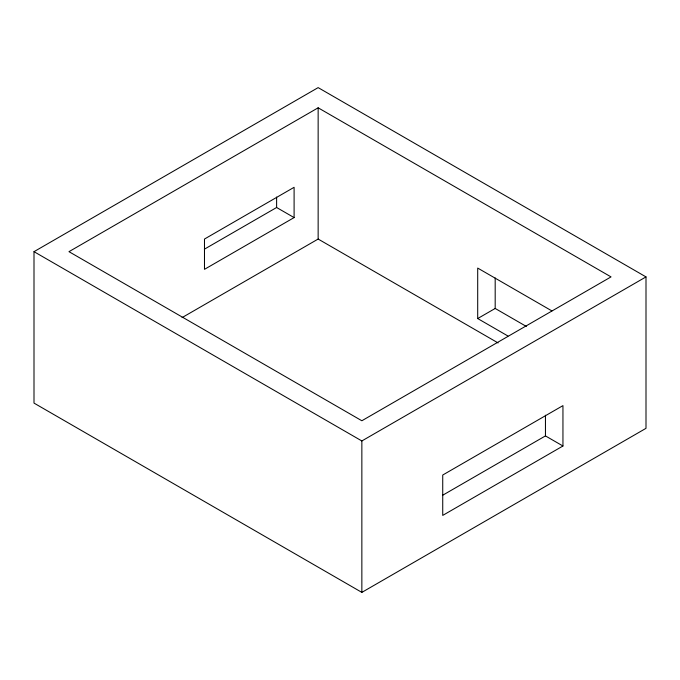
<?xml version="1.0" encoding="UTF-8"?>
<svg xmlns="http://www.w3.org/2000/svg" width="680" height="680" viewBox="0 0 680 680"><rect width="100%" height="100%" fill="white"/><g stroke="black" fill="none" stroke-linecap="round" stroke-linejoin="round"><path stroke-width="1.02" d="M34 251.668L318.147 87.618L646 276.904L646 428.332L361.853 592.382L34 403.096L34 251.668L361.853 440.954L646 276.904M318.147 107.805L68.969 251.668L361.853 420.758L611.031 276.904L318.147 107.805L318.147 239.046L182.061 317.611M204.374 249.203L276.615 207.502L294.1 217.591L294.1 187.306L204.484 239.046L204.484 269.331L294.1 217.591M551.905 310.913L477.7 268.073L477.7 318.546L495.185 308.457L526.328 326.434M442.68 495.244L545.453 435.906L562.946 446.004L562.946 405.62L442.731 475.022L442.731 515.406L562.946 446.004M477.7 318.546L507.935 336.005M318.147 239.046L498.1 342.941M545.453 415.2L545.453 435.906M495.185 277.958L495.185 308.457M361.853 440.954L361.853 592.382M276.615 197.055L276.615 207.502"/></g></svg>
